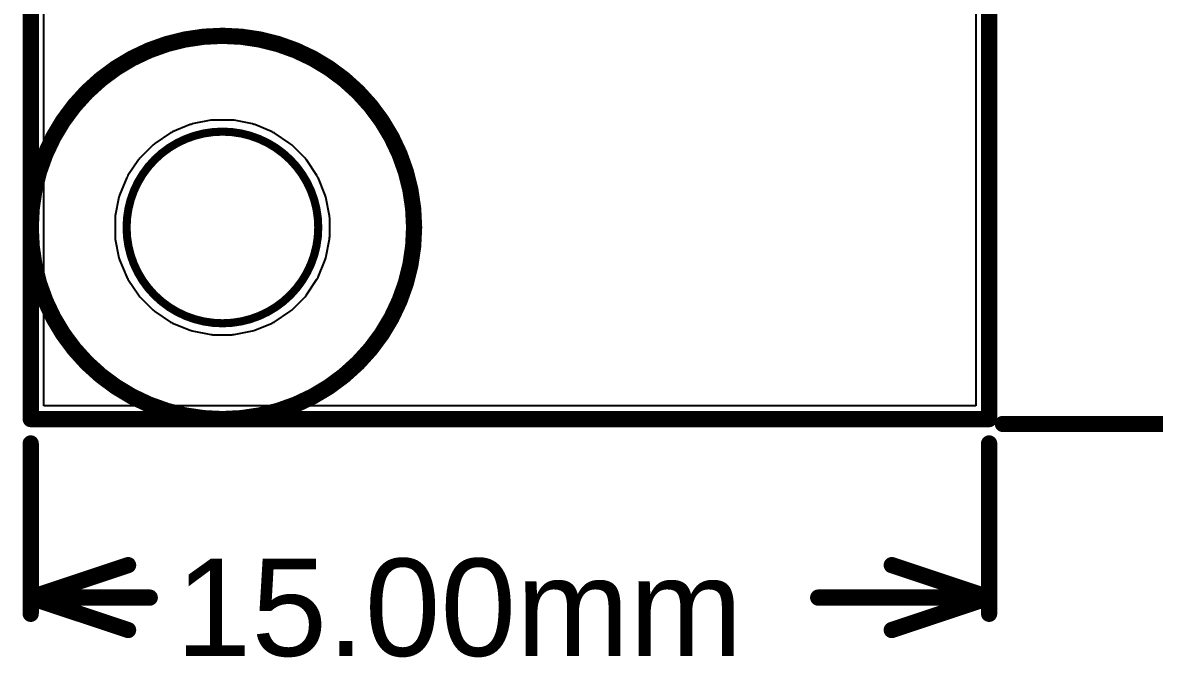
# Model space of a CAD drawing. Header units: inches. Extents: x -27 to 89, y -7 to 71.
# Drawn here: x -3.13 to 14.59, y -6.73 to 3.21 of the extents above; entities that cross this region are included whole.
import ezdxf

# ---------------------------------------------------------------- set-up
doc = ezdxf.new("R2010")
doc.units = ezdxf.units.IN
for name, color, linetype in [('Board Shape', 216, 'Continuous'), ('Bottom Layer', 5, 'Continuous'), ('Dimensions', 6, 'Continuous'), ('Multi-Layer', 9, 'Continuous'), ('Top Layer', 1, 'Continuous')]:
    doc.layers.add(name, color=color, linetype=linetype)
doc.styles.add('Arial', font='', dxfattribs={"height": 0.2})
doc.styles.get('Arial').set_extended_font_data('Arial')

msp = doc.modelspace()

# ---------------------------------------------------------------- linework, layer by layer
at = {"layer": 'Board Shape', "const_width": 0.254}
for points in [[(-3, 0), (-3, 9)], [(12, -3), (12, 9)], [(-3, -3), (-3, 0)], [(-3, -3), (0, -3)], [(0, -3), (12, -3)]]:
    msp.add_lwpolyline(points, dxfattribs=at)
at = {"layer": 'Board Shape'}
for points, const_width in [([(1.5, 0, 1), (-1.5, 0, 1)], 0.127), ([(-3.064, 0, 1), (-2.937, 0, 1)], 0.127), ([(-3.064, 0, 1), (-2.937, 0, 1)], 0.127), ([(-1.532, 0, 1), (-1.468, 0, 1)], 0.0635), ([(1.468, 0, 1), (1.532, 0, 1)], 0.0635), ([(-3.064, -3, 1), (-2.937, -3, 1)], 0.127), ([(-3.064, -3, 1), (-2.937, -3, 1)], 0.127), ([(-0.064, -3, 1), (0.064, -3, 1)], 0.127), ([(-0.064, -3, 1), (0.064, -3, 1)], 0.127), ([(11.936, -3, 1), (12.063, -3, 1)], 0.127), ([(11.936, -3, 1), (12.063, -3, 1)], 0.127)]:
    msp.add_lwpolyline(points, format="xyb", close=True, dxfattribs=dict(at, const_width=const_width))
at = {"layer": 'Bottom Layer'}
for p, q in [((-2.793, -2.793), (-2.793, 9)), ((11.793, 9), (11.793, -2.793)), ((-0.507, 1.61), (-0.78, 1.497)), ((-0.489, 1.613), (-0.507, 1.61)), ((-0.473, 1.62), (-0.489, 1.613)), ((-0.183, 1.678), (-0.473, 1.62)), ((-0.165, 1.678), (-0.183, 1.678)), ((-0.148, 1.681), (-0.165, 1.678)), ((0.148, 1.681), (-0.148, 1.681)), ((0.165, 1.678), (0.148, 1.681)), ((0.183, 1.678), (0.165, 1.678)), ((0.473, 1.62), (0.183, 1.678)), ((0.489, 1.613), (0.473, 1.62)), ((0.507, 1.61), (0.489, 1.613)), ((0.78, 1.497), (0.507, 1.61)), ((-0.811, 1.48), (-1.057, 1.316)), ((-0.795, 1.487), (-0.811, 1.48)), ((-0.78, 1.497), (-0.795, 1.487)), ((0.795, 1.487), (0.78, 1.497)), ((0.811, 1.48), (0.795, 1.487)), ((1.057, 1.316), (0.811, 1.48)), ((-1.084, 1.293), (-1.293, 1.084)), ((-1.07, 1.303), (-1.084, 1.293)), ((-1.057, 1.316), (-1.07, 1.303)), ((1.07, 1.303), (1.057, 1.316)), ((1.084, 1.293), (1.07, 1.303)), ((1.293, 1.084), (1.084, 1.293)), ((-1.303, 1.07), (-1.316, 1.057)), ((-1.293, 1.084), (-1.303, 1.07)), ((1.303, 1.07), (1.293, 1.084)), ((1.316, 1.057), (1.303, 1.07)), ((-1.316, 1.057), (-1.48, 0.811)), ((1.48, 0.811), (1.316, 1.057)), ((-1.497, 0.78), (-1.61, 0.507)), ((-1.487, 0.795), (-1.497, 0.78)), ((-1.48, 0.811), (-1.487, 0.795)), ((1.487, 0.795), (1.48, 0.811)), ((1.497, 0.78), (1.487, 0.795)), ((1.61, 0.507), (1.497, 0.78)), ((-1.62, 0.473), (-1.678, 0.183)), ((-1.613, 0.489), (-1.62, 0.473)), ((-1.61, 0.507), (-1.613, 0.489)), ((1.613, 0.489), (1.61, 0.507)), ((1.62, 0.473), (1.613, 0.489)), ((1.678, 0.183), (1.62, 0.473)), ((-1.678, 0.183), (-1.678, 0.165)), ((1.678, 0.165), (1.678, 0.183)), ((-1.678, 0.165), (-1.681, 0.148)), ((-1.681, 0.148), (-1.681, -0.148)), ((1.681, 0.148), (1.678, 0.165)), ((1.681, -0.148), (1.681, 0.148)), ((-1.681, -0.148), (-1.678, -0.165)), ((-1.678, -0.165), (-1.678, -0.183)), ((1.678, -0.165), (1.681, -0.148)), ((1.678, -0.183), (1.678, -0.165)), ((-1.678, -0.183), (-1.62, -0.473)), ((1.62, -0.473), (1.678, -0.183)), ((-1.62, -0.473), (-1.613, -0.489)), ((-1.613, -0.489), (-1.61, -0.507)), ((-1.61, -0.507), (-1.497, -0.78)), ((1.497, -0.78), (1.61, -0.507)), ((1.61, -0.507), (1.613, -0.489)), ((1.613, -0.489), (1.62, -0.473)), ((-1.497, -0.78), (-1.487, -0.795)), ((-1.487, -0.795), (-1.48, -0.811)), ((-1.48, -0.811), (-1.316, -1.057)), ((1.316, -1.057), (1.48, -0.811)), ((1.48, -0.811), (1.487, -0.795)), ((1.487, -0.795), (1.497, -0.78)), ((-1.316, -1.057), (-1.303, -1.07)), ((1.303, -1.07), (1.316, -1.057)), ((-1.303, -1.07), (-1.293, -1.084)), ((-1.293, -1.084), (-1.084, -1.293)), ((1.084, -1.293), (1.293, -1.084)), ((1.293, -1.084), (1.303, -1.07)), ((-1.084, -1.293), (-1.07, -1.303)), ((-1.07, -1.303), (-1.057, -1.316)), ((-1.057, -1.316), (-0.811, -1.48)), ((0.811, -1.48), (1.057, -1.316)), ((1.057, -1.316), (1.07, -1.303)), ((1.07, -1.303), (1.084, -1.293)), ((-0.811, -1.48), (-0.795, -1.487)), ((-0.795, -1.487), (-0.78, -1.497)), ((-0.78, -1.497), (-0.507, -1.61)), ((0.507, -1.61), (0.78, -1.497)), ((0.78, -1.497), (0.795, -1.487)), ((0.795, -1.487), (0.811, -1.48)), ((-0.507, -1.61), (-0.489, -1.613)), ((-0.489, -1.613), (-0.473, -1.62)), ((-0.473, -1.62), (-0.183, -1.678)), ((-0.183, -1.678), (-0.165, -1.678)), ((-0.165, -1.678), (-0.148, -1.681)), ((-0.148, -1.681), (0.148, -1.681)), ((0.148, -1.681), (0.165, -1.678)), ((0.165, -1.678), (0.183, -1.678)), ((0.183, -1.678), (0.473, -1.62)), ((0.473, -1.62), (0.489, -1.613)), ((0.489, -1.613), (0.507, -1.61)), ((11.793, -2.793), (-2.793, -2.793))]:
    msp.add_line(p, q, dxfattribs=at)
at = {"layer": 'Dimensions', "const_width": 0.254}
for points in [[(0, -3, -1), (0, 3)], [(0, 3, -1), (0, -3)]]:
    msp.add_lwpolyline(points, format="xyb", dxfattribs=at)
at = {"layer": 'Dimensions', "const_width": 0.127}
for points in [[(-0.064, 3, 1), (0.064, 3, 1)], [(-0.064, 3, 1), (0.064, 3, 1)], [(-0.064, -3, 1), (0.064, -3, 1)], [(-0.064, -3, 1), (0.064, -3, 1)], [(12.151, -3.076, 1), (12.278, -3.076, 1)], [(-3.064, -3.381, 1), (-2.937, -3.381, 1)], [(11.936, -3.381, 1), (12.063, -3.381, 1)], [(-1.54, -5.286, 1), (-1.413, -5.286, 1)], [(10.412, -5.286, 1), (10.539, -5.286, 1)], [(-3.064, -5.794, 1), (-2.937, -5.794, 1)], [(-3.064, -5.794, 1), (-2.937, -5.794, 1)], [(-3.064, -5.794, 1), (-2.937, -5.794, 1)], [(-1.201, -5.794, 1), (-1.074, -5.794, 1)], [(9.261, -5.794, 1), (9.388, -5.794, 1)], [(11.936, -5.794, 1), (12.063, -5.794, 1)], [(11.936, -5.794, 1), (12.063, -5.794, 1)], [(11.936, -5.794, 1), (12.063, -5.794, 1)], [(-3.064, -6.048, 1), (-2.937, -6.048, 1)], [(11.936, -6.048, 1), (12.063, -6.048, 1)], [(-1.54, -6.302, 1), (-1.413, -6.302, 1)], [(10.412, -6.302, 1), (10.539, -6.302, 1)]]:
    msp.add_lwpolyline(points, format="xyb", close=True, dxfattribs=at)
at = {"layer": 'Dimensions', "const_width": 0.254}
for points in [[(12.215, -3.076), (24.026, -3.076)], [(-3, -6.048), (-3, -3.381)], [(12, -6.048), (12, -3.381)], [(-3, -5.794), (-1.476, -5.286)], [(10.476, -5.286), (12, -5.794)], [(-3, -5.794), (-1.476, -6.302)], [(-3, -5.794), (-1.137, -5.794)], [(9.324, -5.794), (12, -5.794)], [(10.476, -6.302), (12, -5.794)]]:
    msp.add_lwpolyline(points, dxfattribs=at)
at = {"layer": 'Multi-Layer'}
for p, q in [((-0.438, 1.442), (-0.711, 1.329)), ((-0.148, 1.5), (-0.438, 1.442)), ((0, 1.5), (-0.148, 1.5)), ((0.148, 1.5), (0, 1.5)), ((0.438, 1.442), (0.148, 1.5)), ((0.711, 1.329), (0.438, 1.442)), ((-0.711, 1.329), (-0.956, 1.165)), ((0.956, 1.165), (0.711, 1.329)), ((-0.956, 1.165), (-1.165, 0.956)), ((1.165, 0.956), (0.956, 1.165)), ((-1.165, 0.956), (-1.329, 0.711)), ((1.329, 0.711), (1.165, 0.956)), ((-1.329, 0.711), (-1.442, 0.438)), ((1.442, 0.438), (1.329, 0.711)), ((-1.442, 0.438), (-1.5, 0.148)), ((1.5, 0.148), (1.442, 0.438)), ((-1.5, 0.148), (-1.5, 0)), ((-1.5, 0), (-1.5, 0)), ((-1.5, 0), (-1.5, -0.148)), ((1.5, 0), (1.5, 0.148)), ((1.5, -0.148), (1.5, 0)), ((-1.5, -0.148), (-1.442, -0.438)), ((1.442, -0.438), (1.5, -0.148)), ((-1.442, -0.438), (-1.329, -0.711)), ((1.329, -0.711), (1.442, -0.438)), ((-1.329, -0.711), (-1.165, -0.956)), ((1.165, -0.956), (1.329, -0.711)), ((-1.165, -0.956), (-0.956, -1.165)), ((0.956, -1.165), (1.165, -0.956)), ((-0.956, -1.165), (-0.711, -1.329)), ((0.711, -1.329), (0.956, -1.165)), ((-0.711, -1.329), (-0.438, -1.442)), ((0.438, -1.442), (0.711, -1.329)), ((-0.438, -1.442), (-0.148, -1.5)), ((-0.148, -1.5), (0, -1.5)), ((0, -1.5), (0.148, -1.5)), ((0.148, -1.5), (0.438, -1.442))]:
    msp.add_line(p, q, dxfattribs=at)
at = {"layer": 'Top Layer'}
for p, q in [((-2.793, -2.793), (-2.793, 9)), ((11.793, 9), (11.793, -2.793)), ((-0.507, 1.61), (-0.78, 1.497)), ((-0.489, 1.613), (-0.507, 1.61)), ((-0.473, 1.62), (-0.489, 1.613)), ((-0.183, 1.678), (-0.473, 1.62)), ((-0.165, 1.678), (-0.183, 1.678)), ((-0.148, 1.681), (-0.165, 1.678)), ((0.148, 1.681), (-0.148, 1.681)), ((0.165, 1.678), (0.148, 1.681)), ((0.183, 1.678), (0.165, 1.678)), ((0.473, 1.62), (0.183, 1.678)), ((0.489, 1.613), (0.473, 1.62)), ((0.507, 1.61), (0.489, 1.613)), ((0.78, 1.497), (0.507, 1.61)), ((-0.811, 1.48), (-1.057, 1.316)), ((-0.795, 1.487), (-0.811, 1.48)), ((-0.78, 1.497), (-0.795, 1.487)), ((0.795, 1.487), (0.78, 1.497)), ((0.811, 1.48), (0.795, 1.487)), ((1.057, 1.316), (0.811, 1.48)), ((-1.084, 1.293), (-1.293, 1.084)), ((-1.07, 1.303), (-1.084, 1.293)), ((-1.057, 1.316), (-1.07, 1.303)), ((1.07, 1.303), (1.057, 1.316)), ((1.084, 1.293), (1.07, 1.303)), ((1.293, 1.084), (1.084, 1.293)), ((-1.303, 1.07), (-1.316, 1.057)), ((-1.293, 1.084), (-1.303, 1.07)), ((1.303, 1.07), (1.293, 1.084)), ((1.316, 1.057), (1.303, 1.07)), ((-1.316, 1.057), (-1.48, 0.811)), ((1.48, 0.811), (1.316, 1.057)), ((-1.497, 0.78), (-1.61, 0.507)), ((-1.487, 0.795), (-1.497, 0.78)), ((-1.48, 0.811), (-1.487, 0.795)), ((1.487, 0.795), (1.48, 0.811)), ((1.497, 0.78), (1.487, 0.795)), ((1.61, 0.507), (1.497, 0.78)), ((-1.62, 0.473), (-1.678, 0.183)), ((-1.613, 0.489), (-1.62, 0.473)), ((-1.61, 0.507), (-1.613, 0.489)), ((1.613, 0.489), (1.61, 0.507)), ((1.62, 0.473), (1.613, 0.489)), ((1.678, 0.183), (1.62, 0.473)), ((-1.678, 0.183), (-1.678, 0.165)), ((1.678, 0.165), (1.678, 0.183)), ((-1.678, 0.165), (-1.681, 0.148)), ((-1.681, 0.148), (-1.681, -0.148)), ((1.681, 0.148), (1.678, 0.165)), ((1.681, -0.148), (1.681, 0.148)), ((-1.681, -0.148), (-1.678, -0.165)), ((-1.678, -0.165), (-1.678, -0.183)), ((1.678, -0.165), (1.681, -0.148)), ((1.678, -0.183), (1.678, -0.165)), ((-1.678, -0.183), (-1.62, -0.473)), ((1.62, -0.473), (1.678, -0.183)), ((-1.62, -0.473), (-1.613, -0.489)), ((-1.613, -0.489), (-1.61, -0.507)), ((-1.61, -0.507), (-1.497, -0.78)), ((1.497, -0.78), (1.61, -0.507)), ((1.61, -0.507), (1.613, -0.489)), ((1.613, -0.489), (1.62, -0.473)), ((-1.497, -0.78), (-1.487, -0.795)), ((-1.487, -0.795), (-1.48, -0.811)), ((-1.48, -0.811), (-1.316, -1.057)), ((1.316, -1.057), (1.48, -0.811)), ((1.48, -0.811), (1.487, -0.795)), ((1.487, -0.795), (1.497, -0.78)), ((-1.316, -1.057), (-1.303, -1.07)), ((1.303, -1.07), (1.316, -1.057)), ((-1.303, -1.07), (-1.293, -1.084)), ((-1.293, -1.084), (-1.084, -1.293)), ((1.084, -1.293), (1.293, -1.084)), ((1.293, -1.084), (1.303, -1.07)), ((-1.084, -1.293), (-1.07, -1.303)), ((-1.07, -1.303), (-1.057, -1.316)), ((-1.057, -1.316), (-0.811, -1.48)), ((0.811, -1.48), (1.057, -1.316)), ((1.057, -1.316), (1.07, -1.303)), ((1.07, -1.303), (1.084, -1.293)), ((-0.811, -1.48), (-0.795, -1.487)), ((-0.795, -1.487), (-0.78, -1.497)), ((-0.78, -1.497), (-0.507, -1.61)), ((0.507, -1.61), (0.78, -1.497)), ((0.78, -1.497), (0.795, -1.487)), ((0.795, -1.487), (0.811, -1.48)), ((-0.507, -1.61), (-0.489, -1.613)), ((-0.489, -1.613), (-0.473, -1.62)), ((-0.473, -1.62), (-0.183, -1.678)), ((-0.183, -1.678), (-0.165, -1.678)), ((-0.165, -1.678), (-0.148, -1.681)), ((-0.148, -1.681), (0.148, -1.681)), ((0.148, -1.681), (0.165, -1.678)), ((0.165, -1.678), (0.183, -1.678)), ((0.183, -1.678), (0.473, -1.62)), ((0.473, -1.62), (0.489, -1.613)), ((0.489, -1.613), (0.507, -1.61)), ((11.793, -2.793), (-2.793, -2.793))]:
    msp.add_line(p, q, dxfattribs=at)

# ---------------------------------------------------------------- texts
at = {"layer": 'Dimensions', "style": 'Arial'}
msp.add_text('15.00mm', height=1.524, dxfattribs=at).set_placement((-0.731, -6.708))

doc.saveas('drawing.dxf')
